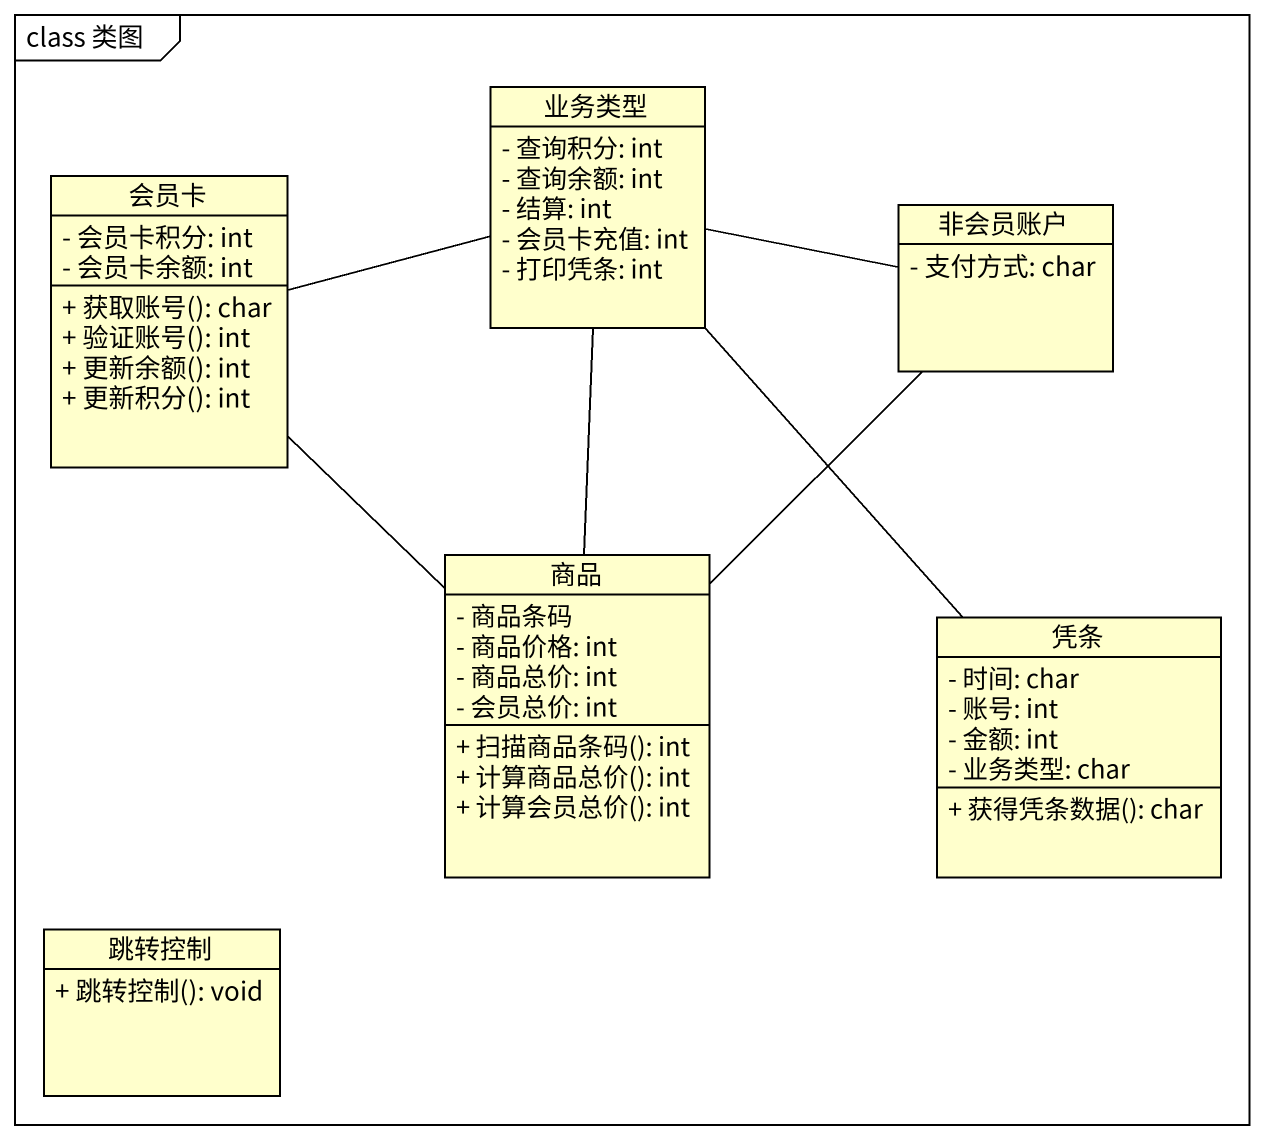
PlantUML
@startuml
mainframe class 类图
hide circle
hide empty members
skinparam classAttributeIconSize 0
class 会员卡 {
  - 会员卡积分: int
  - 会员卡余额: int
  + 获取账号(): char
  + 验证账号(): int
  + 更新余额(): int
  + 更新积分(): int
}
class 业务类型 {
  - 查询积分: int
  - 查询余额: int
  - 结算: int
  - 会员卡充值: int
  - 打印凭条: int
}
class 非会员账户 {
  - 支付方式: char
}
class 商品 {
  - 商品条码
  - 商品价格: int
  - 商品总价: int
  - 会员总价: int
  + 扫描商品条码(): int
  + 计算商品总价(): int
  + 计算会员总价(): int
}
class 凭条 {
  - 时间: char
  - 账号: int
  - 金额: int
  - 业务类型: char
  + 获得凭条数据(): char
}
class 跳转控制 {
  + 跳转控制(): void
}
会员卡 -right- 业务类型
会员卡 -- 商品
业务类型 -right- 非会员账户
业务类型 -- 商品
业务类型 -- 凭条
非会员账户 -- 商品
@enduml
